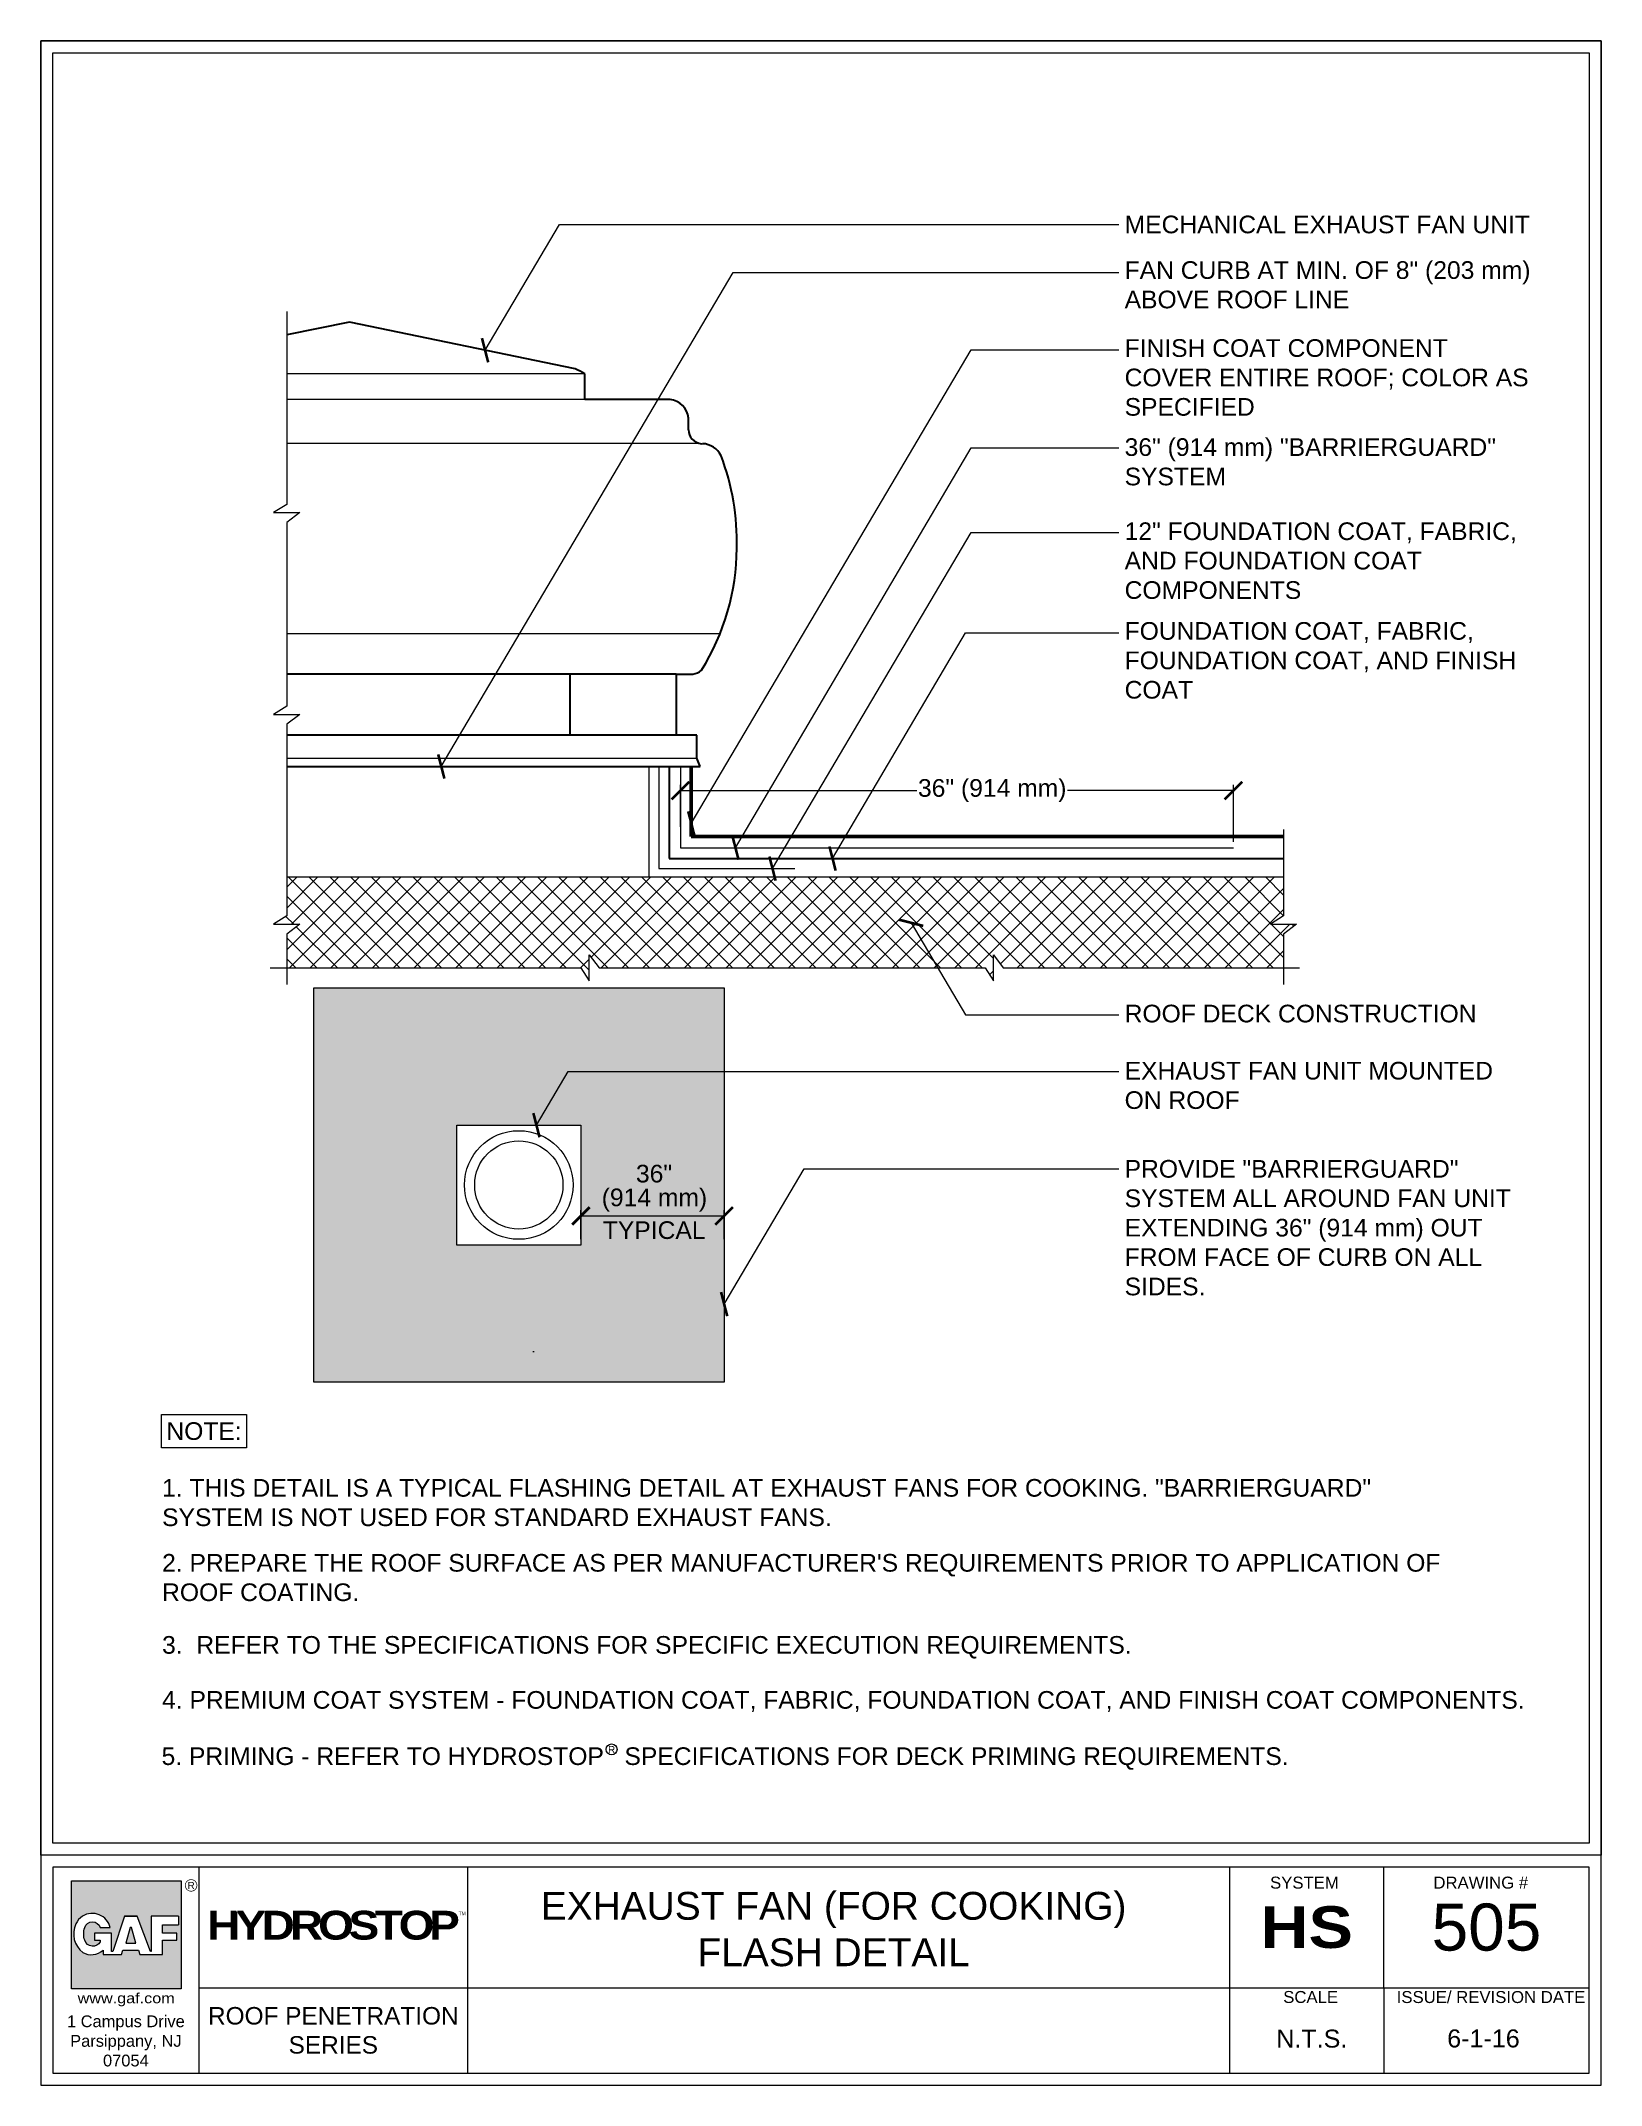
# Model space of a CAD drawing. Header units: inches. Extents: x 14.5 to 80.8, y 24.5 to 111.4.
import ezdxf
from ezdxf.enums import TextEntityAlignment as Align

# ---------------------------------------------------------------- set-up
doc = ezdxf.new("R2010")
doc.units = ezdxf.units.IN
doc.header["$MEASUREMENT"] = 0
doc.layers.get('0').update_dxf_attribs({"lineweight": 15})
doc.styles.add('ARCHQUIK', font='Archquik.shx', dxfattribs={"height": 0.1})
doc.styles.add('ARIAL', font='arial.ttf')
doc.styles.add('FONT', font='arial.ttf', dxfattribs={"height": 0.75})
doc.dimstyles.new('dIM-STYLE', dxfattribs={"dimtxt": 0.75, "dimasz": 0.75, "dimexe": 0.18, "dimexo": 0.0625, "dimgap": 0.09, "dimtad": 0, "dimtih": 1, "dimtoh": 1, "dimdec": 4, "dimzin": 0, "dimdsep": 46, "dimlunit": 4, "dimtxsty": 'FONT', "dimblk": 'ARCHTICK', "dimcen": 0, "dimclrd": 3, "dimclre": 3, "dimclrt": 256, "dimadec": 0, "dimazin": 0, "dimtfac": 1, "dimtdec": 4, "dimtofl": 0, "dimtmove": 0, "dimatfit": 3, "dimldrblk": 'ARCHTICK', "dimfxl": 1, "dimfrac": 2, "dimtolj": 1, "dimtzin": 0, "dimlwd": -1, "dimlwe": -1, "dimarcsym": 0})
doc.dimstyles.get("Standard").update_dxf_attribs({"dimscale": 0, "dimtxt": 0.75, "dimasz": 0.75, "dimexe": 0.2500000000000018, "dimexo": 0.0625, "dimgap": 0.09, "dimtad": 0, "dimdec": 5, "dimzin": 0, "dimdsep": 46, "dimlunit": 4, "dimtxsty": 'FONT', "dimcen": 0.09, "dimclrd": 256, "dimclre": 256, "dimclrt": 256, "dimadec": 0, "dimazin": 0, "dimtfac": 1, "dimtdec": 5, "dimtofl": 0, "dimtmove": 1, "dimatfit": 0, "dimfxl": 1, "dimfxlon": 1, "dimtolj": 1, "dimtzin": 0, "dimlwd": -1, "dimlwe": -1, "dimarcsym": 0})

# ---------------------------------------------------------------- blocks, each defined once
blk = doc.blocks.new('GAF_LOGO')
h = blk.add_hatch(color=242)
h.paths.add_polyline_path([(0.9999999843750018, 0.999999984375), (-0.01802111514781046, 0.999999984375), (-0.01802111514781046, -0.002743970513160665), (0.9999999843750018, -0.002743970513160499), (0.9999999843750018, 0.6710526210937502)])
edge = h.paths.add_edge_path(flags=16)
edge.add_line((0.3421052578125003, 0.5657894648437503), (0.2499999960937487, 0.5657894648437503))
edge.add_arc((0.1776315761718745, 0.542763149414063), 0.075943396054273, 17.65012421993013, 162.3498757800698)
edge.add_arc((0.2913533789062498, 0.5065789394531254), 0.1952830184252751, 162.3498757800698, 197.65012421993)
edge.add_arc((0.1804031326795207, 0.4712765883809845), 0.07885186654145789, 197.65012421993, 331.9610179646004)
edge.add_line((0.2499999960937487, 0.4342105195312511), (0.2499999960937487, 0.4473684140625002))
edge.add_line((0.2499999960937487, 0.4473684140625002), (0.1973684179687503, 0.4473684140625003))
edge.add_line((0.1973684179687503, 0.4473684140625003), (0.1973684179687503, 0.5131578867187501))
edge.add_line((0.1973684179687503, 0.5131578867187501), (0.3552631523437491, 0.5131578867187501))
edge.add_line((0.3552631523437491, 0.5131578867187501), (0.3552631523437491, 0.3421052578125003))
edge.add_line((0.3552631523437491, 0.3421052578125003), (0.3672600561810685, 0.3421052578125003))
edge.add_line((0.3672600561810685, 0.3421052578125003), (0.473684203125, 0.6710526210937502))
edge.add_line((0.473684203125, 0.6710526210937502), (0.5921052539062508, 0.6710526210937502))
edge.add_line((0.5921052539062508, 0.6710526210937502), (0.7168783917025898, 0.3421052578125004))
edge.add_line((0.7168783917025898, 0.3421052578125004), (0.7236841992187522, 0.3421052578125004))
edge.add_line((0.7236841992187522, 0.3421052578125004), (0.7236841992187522, 0.6710526210937502))
edge.add_line((0.7236841992187522, 0.6710526210937502), (0.9757096308521137, 0.6710526210937502))
edge.add_line((0.9757096308521137, 0.6710526210937502), (0.9757096308521139, 0.5921052539062504))
edge.add_line((0.9757096308521139, 0.5921052539062504), (0.828947355468749, 0.5921052539062504))
edge.add_line((0.828947355468749, 0.5921052539062504), (0.828947355468749, 0.5131578867187501))
edge.add_line((0.828947355468749, 0.5131578867187501), (0.9619798181352781, 0.5131578867187501))
edge.add_line((0.9619798181352781, 0.5131578867187501), (0.9619798181352782, 0.4473684140625002))
edge.add_line((0.9619798181352782, 0.4473684140625002), (0.8289473554687489, 0.4473684140625003))
edge.add_line((0.8289473554687489, 0.4473684140625003), (0.828947355468749, 0.3157894687500002))
edge.add_line((0.828947355468749, 0.3157894687500002), (0.6184210429687518, 0.3157894687500003))
edge.add_line((0.6184210429687518, 0.3157894687500003), (0.6052631484375013, 0.35526315234375))
edge.add_line((0.6052631484375013, 0.35526315234375), (0.4605263085937495, 0.3552631523437498))
edge.add_line((0.4605263085937495, 0.3552631523437498), (0.4473684140624989, 0.3157894687500002))
edge.add_line((0.4473684140624989, 0.3157894687500002), (0.2763157851562497, 0.3157894687500002))
edge.add_line((0.2763157851562497, 0.3157894687500002), (0.2763157851562497, 0.3552631523437499))
edge.add_arc((0.1671059236527185, 0.4777867589039027), 0.1641305212753787, 240.8042829104425, 311.71180968469173, ccw=False)
edge.add_arc((0.2222038028843561, 0.5072653279140215), 0.2193476823067968, 155.1482085443663, 231.9615675140741, ccw=False)
edge.add_arc((0.1895668580481229, 0.5197191371257442), 0.1845148081401703, 124.71226100437019, 154.3980145931274, ccw=False)
edge.add_arc((0.1751212575285651, 0.5254602239943656), 0.171785051789476, 13.577812998885406, 121.84091426695329, ccw=False)
h.paths.add_polyline_path([(0.5263157812499983, 0.5657894648437498), (0.5394736757812488, 0.5657894648437498), (0.5789473593750003, 0.421052625), (0.4868420976562504, 0.421052625)], flags=0)
at = {"color": 242}
for p, q in [((0.9757096308521138, 0.6710526210937502), (0.9757096308521138, 0.5921052539062504)), ((0.5263157812499983, 0.5657894648437498), (0.4868420976562504, 0.421052625)), ((0.4868420976562504, 0.421052625), (0.5789473593750003, 0.421052625)), ((0.5394736757812488, 0.5657894648437498), (0.5263157812499983, 0.5657894648437498)), ((0.5789473593750003, 0.421052625), (0.5394736757812488, 0.5657894648437498))]:
    blk.add_line(p, q, dxfattribs=at)
for points in [[(0.9999999843750018, 0.6710526210937502), (0.9999999843750019, -0.00274397051316061), (-0.01802111514781046, -0.00274397051316061), (-0.01802111514781046, 0.999999984375), (0.9999999843750018, 0.999999984375), (0.9999999843750018, 0.6710526210937502)], [(0.9757096308521138, 0.6710526210937502), (0.7236841992187522, 0.6710526210937502), (0.7236841992187522, 0.3421052578125003), (0.7168783917025898, 0.3421052578125003), (0.5921052539062508, 0.6710526210937502), (0.4736842031249999, 0.6710526210937502), (0.5921052539062508, 0.6710526210937502)]]:
    blk.add_lwpolyline(points, dxfattribs=at)
at = {"const_width": 0.006578947265625}
blk.add_lwpolyline([(1.146718681227561, 0.9569249246062017, 0.9999999999999999), (1.038984530952376, 0.9569249246062017, 0.9999999999999999)], format="xyb", close=True, dxfattribs=at)
at = {"color": 242}
for points in [[(0.4736842031249999, 0.6710526210937502), (0.3672600561810686, 0.3421052578125003), (0.3552631523437491, 0.3421052578125003), (0.3552631523437491, 0.5131578867187501), (0.1973684179687503, 0.5131578867187501), (0.1973684179687503, 0.4473684140625003), (0.2499999960937487, 0.4473684140625003), (0.2499999960937487, 0.4342105195312511, -0.6638381309650001), (0.1052631562500004, 0.4473684140625003, -0.1552561087471992), (0.1052631562500004, 0.5657894648437503, -0.7312178527831996), (0.2499999960937487, 0.5657894648437503), (0.3421052578125003, 0.5657894648437503, 0.5109723306082545), (0.08449389586529144, 0.6713944055155814, 0.1302578243974809), (0.02316816522774692, 0.599451122242597, 0.172358814401925)], [(0.08704397350846876, 0.3345076182265967, 0.3196577466454945), (0.2763157851562497, 0.3552631523437499), (0.2763157851562497, 0.3157894687500002), (0.4473684140624989, 0.3157894687500002), (0.4605263085937494, 0.3552631523437499), (0.6052631484375013, 0.3552631523437499), (0.6184210429687518, 0.3157894687500002), (0.828947355468749, 0.3157894687500002), (0.828947355468749, 0.4473684140625003), (0.9619798181352781, 0.4473684140625003), (0.9619798181352781, 0.5131578867187501), (0.828947355468749, 0.5131578867187501), (0.828947355468749, 0.5921052539062504), (0.9757096308521139, 0.5921052539062504)]]:
    blk.add_lwpolyline(points, format="xyb", dxfattribs=at)
blk.add_arc((0.222203802884356, 0.5072653279140215), 0.2193476823067967, 155.1482085443668, 231.9615675140741, dxfattribs=at)
at = {"style": 'ARIAL'}
blk.add_text('R', height=0.06578947265625, dxfattribs=at).set_placement((1.092851606089969, 0.956924924606203), align=Align.MIDDLE)
at = {"style": 'ARIAL', "width": 1.133105524367421}
blk.add_text('www.gaf.com', height=0.09481817704846432, dxfattribs=at).set_placement((0.03995709321242522, -0.1363967728893486), (0.9407297751728345, -0.1363967728893486), align=Align.FIT)
blk = doc.blocks.new('HydroStop')
at = {"color": 174, "linetype": 'Continuous', "style": 'ARIAL'}
blk.add_text('TM', height=0.07930227829834807, dxfattribs=at).set_placement((6.460029172047104, 0.5633620407934359))
at = {"lineweight": -2, "insert": (0.9349556855740957, 0.6638381548218604), "char_height": 0.633319658458992, "width": 5.94393791725881, "attachment_point": 1, "style": 'ARCHQUIK'}
blk.add_mtext('{\\fArial Black|b0|i0|c0|p34;\\T0.85;\\C154;HYDRO\\C132;STOP}', dxfattribs=at)
blk = doc.blocks.new('_ArchTick')
at = {"color": 0, "linetype": 'ByBlock', "const_width": 0.15}
blk.add_lwpolyline([(-0.5, -0.5), (0.5, 0.5)], dxfattribs=at)
blk = doc.blocks.new('*D14')
at = {"transparency": 16777216}
for p, q in [((41.67379035840742, 77.98093980626464), (41.67379035840742, 79.77697365918388)), ((41.67379035840742, 79.52697365918388), (51.72028319786747, 79.52697365918388)), ((65.17397972567278, 79.52697365918388), (58.12947828654413, 79.52697365918388)), ((65.17397972567278, 77.35131248736926), (65.17397972567278, 79.77697365918388))]:
    blk.add_line(p, q, dxfattribs=at)
at = {"layer": 'Defpoints', "color": 0, "transparency": 16777216}
for p in [(41.67379035840742, 79.52697365918388), (41.67379035840742, 77.73093980626464), (65.17397972567278, 77.10131248736926)]:
    blk.add_point(p, dxfattribs=at)
at = {"transparency": 16777216, "xscale": 0.75, "yscale": 0.75, "zscale": 0.75, "rotation": 180}
blk.add_blockref('_ArchTick', (41.67379035840742, 79.52697365918388), dxfattribs=at)
at = {"transparency": 16777216, "xscale": 0.75, "yscale": 0.75, "zscale": 0.75}
blk.add_blockref('_ArchTick', (65.17397972567278, 79.52697365918388), dxfattribs=at)
at = {"transparency": 16777216, "insert": (54.9248807422058, 79.52697365918388), "char_height": 0.75, "attachment_point": 5, "style": 'FONT'}
blk.add_mtext('\\A1;36" (914 mm)', dxfattribs=at)

msp = doc.modelspace()

# ---------------------------------------------------------------- hatches: boundary and pattern name
at = {"lineweight": 15}
h = msp.add_hatch(dxfattribs=at)
h.set_pattern_fill('ANSI37', color=256, scale=5)
h.set_pattern_definition([(45, (0, -0.7879613535284875), (-0.4419417382415922, 0.4419417382415922), []), (135, (0, -0.7879613535284875), (-0.4419417382415922, -0.4419417382415922), [])])
h.paths.add_polyline_path([(60.30307591262579, 75.86146009688842), (24.94067980309383, 75.86146009688842), (24.94067980309383, 74.20418214876159), (24.37977516849622, 73.8536167521381), (25.48989892447065, 73.8536167521381), (24.94067980309381, 73.43293827618989), (24.94067980309383, 71.9935552208091), (37.44417894933214, 71.9935552208091), (37.79474434595565, 71.44433609943226), (37.79474434595565, 72.55445985540669), (38.21542282190386, 71.9935552208091), (54.62633060722783, 71.9935552208091), (54.97689600385135, 71.44433609943226), (54.97689600385135, 72.55445985540669), (55.39757447979957, 71.9935552208091), (60.30307591262579, 71.9935552208091)])
h.paths.add_polyline_path([(60.55307591262579, 75.86146009688842), (60.30307591262579, 75.86146009688842), (60.30307591262579, 71.9935552208091), (60.55307591262579, 71.9935552208091)])
h.paths.add_polyline_path([(67.31242864507615, 75.86146009688842), (60.55307591262579, 75.86146009688842), (60.55307591262579, 71.9935552208091), (67.31242864507615, 71.9935552208091), (67.31242864507618, 73.43293827618989), (67.86164776645299, 73.8536167521381), (66.75152401047856, 73.8536167521381), (67.31242864507615, 74.20418214876157)])
h = msp.add_hatch()
h.set_pattern_fill('AR-SAND', color=256, scale=20)
h.set_pattern_definition([(37.50000000000001, (0, -0.7879613535284875), (-1.259867162192163, 38.53647538026317), [0, -30.4, 0, -34, 0, -32.5]), (7.499999999999999, (0, -0.7879613535284875), (35.39553410535454, 56.4429213045948), [0, -16.4, 0, -27.4, 0, -10.5]), (327.5, (-24.6, -0.7879613535284875), (62.2828372350299, 0.1131810707392988), [0, -10, 0, -36, 0, -47]), (317.5, (-24.6, -0.7879613535284875), (60.12253209144588, 17.55351129868499), [0, -5, 0, -23.6, 0, -27])])
h.paths.add_polyline_path([(43.53233133736035, 71.15219826891268), (26.08586009873061, 71.15219826891268), (26.08586009873061, 54.38348679708839), (43.53233133736035, 54.38348679708839)])
h.paths.add_polyline_path([(37.44425685275361, 65.30944165852094), (37.44425685275361, 60.21455789425935), (32.17409039018027, 60.21455789425935), (32.17409039018027, 65.30944165852094)], flags=16)
h.paths.add_polyline_path([(37.11125867767203, 62.7678035812898, -1), (32.49540305204107, 62.7678035812898, -1)], flags=0)
h.paths.add_polyline_path([(36.67881678508157, 62.7678035812898, -1), (32.92784494463153, 62.7678035812898, -1)], flags=0)
at = {"lineweight": 13}
h = msp.add_hatch(dxfattribs=at)
h.set_pattern_fill('AR-SAND', color=256, scale=0.25)
h.set_pattern_definition([(37.50000000000001, (0, -0.7879613535284875), (-0.01574833952740204, 0.4817059422532897), [0, -0.38, 0, -0.425, 0, -0.40625]), (7.499999999999999, (0, -0.7879613535284875), (0.4424441763169318, 0.7055365163074351), [0, -0.205, 0, -0.3425, 0, -0.13125]), (327.5, (-0.3075, -0.7879613535284875), (0.7785354654378738, 0.001414763384241235), [0, -0.125, 0, -0.45, 0, -0.5875]), (317.5, (-0.3075, -0.7879613535284875), (0.7515316511430734, 0.2194188912335623), [0, -0.0625, 0, -0.295, 0, -0.3375])])
h.paths.add_polyline_path([(43.53233133736035, 71.15219826891268), (26.08586009873061, 71.15219826891268), (26.08586009873061, 54.38348679708839), (43.53233133736035, 54.38348679708839)])
h.paths.add_polyline_path([(37.44425685275361, 65.30944165852094), (37.44425685275361, 60.21455789425935), (32.17409039018027, 60.21455789425935), (32.17409039018027, 65.30944165852094)], flags=16)
h.paths.add_polyline_path([(37.11125867767203, 62.7678035812898, -1), (32.49540305204107, 62.7678035812898, -1)], flags=0)
h.paths.add_polyline_path([(36.67881678508157, 62.7678035812898, -1), (32.92784494463153, 62.7678035812898, -1)], flags=0)

# ---------------------------------------------------------------- linework, layer by layer
for p, q in [((24.94067980309383, 99.89182934313376), (24.94067980309383, 91.68859906214377)), ((37.61342013940447, 97.23273450511489), (24.94067980309383, 97.23273450511489)), ((37.61342013940447, 96.14754095463344), (24.94067980309383, 96.14754095463346)), ((42.5317973601349, 94.28054129789116), (24.94067980309383, 94.28054129789115)), ((42.57271576927851, 94.26887255003652), (42.60764422119006, 94.26887255003652)), ((24.94067980309383, 91.68859906214377), (24.37977516849622, 91.33803366552027)), ((24.37977516849622, 91.33803366552027), (25.48989892447065, 91.33803366552027)), ((25.48989892447065, 91.33803366552027), (24.94067980309383, 90.91735518957206)), ((24.94067980309383, 90.91735518957206), (24.94067980309383, 83.11736743272942)), ((24.94067980309383, 86.2082934245625), (43.36174147860773, 86.2082934245625)), ((24.94067980309383, 83.11736743272942), (24.37977516849622, 82.76680203610593)), ((24.37977516849622, 82.76680203610593), (25.48989892447065, 82.76680203610593)), ((25.48989892447065, 82.76680203610593), (24.94067980309383, 82.34612356015772)), ((24.94067980309383, 82.34612356015772), (24.94067980309383, 74.20418214876159)), ((24.94067980309383, 80.9029482627821), (42.37554343192424, 80.9029482627821)), ((40.74939115194077, 80.55238286615858), (40.74939115194077, 76.21232879686599)), ((41.67379035840742, 80.55238286615858), (41.67379035840742, 77.10131248736926)), ((67.31242864507618, 77.87632243517771), (67.31242864507614, 74.20418214876156)), ((41.67379035840742, 77.10131248736926), (65.17397972567278, 77.10131248736926)), ((24.94067980309383, 75.86146009688842), (67.31250654849765, 75.86146009688842)), ((40.74939115194077, 76.21232879686599), (46.53558613852317, 76.21232879686599)), ((24.94067980309383, 74.20418214876159), (24.37977516849622, 73.8536167521381)), ((24.37977516849622, 73.8536167521381), (25.48989892447065, 73.8536167521381)), ((25.48989892447065, 73.8536167521381), (24.94067980309383, 73.43293827618989)), ((67.31242864507618, 74.20418214876159), (66.75152401047856, 73.8536167521381)), ((66.75152401047856, 73.8536167521381), (67.86164776645299, 73.8536167521381)), ((67.86164776645299, 73.8536167521381), (67.31242864507618, 73.43293827618989)), ((24.94067980309383, 73.43293827618989), (24.94067980309383, 71.28582575946808)), ((67.31242864507618, 73.43293827618989), (67.31242864507618, 71.28228470743142)), ((37.79474434595565, 71.44433609943226), (37.79474434595565, 72.55445985540669)), ((37.79474434595565, 72.55445985540669), (38.21542282190386, 71.9935552208091)), ((54.97689600385135, 71.44433609943226), (54.97689600385135, 72.55445985540669)), ((54.97689600385135, 72.55445985540669), (55.39757447979957, 71.9935552208091)), ((24.23954900984683, 71.9935552208091), (37.44417894933213, 71.9935552208091)), ((37.44417894933214, 71.9935552208091), (37.79474434595565, 71.44433609943226)), ((38.21542282190386, 71.9935552208091), (54.62633060722783, 71.9935552208091)), ((54.62633060722783, 71.9935552208091), (54.97689600385135, 71.44433609943226)), ((55.39757447979957, 71.9935552208091), (67.98861006912603, 71.9935552208091)), ((37.44425685275361, 60.46455789425935), (37.44425685275361, 61.7032222956624)), ((43.53233133736035, 60.46455789425935), (43.53233133736035, 61.7032222956624)), ((37.44425685275361, 61.4532222956624), (43.53233133736035, 61.4532222956624)), ((21.20705469467076, 33.78611375226865), (21.20705469467076, 25.02717102045245)), ((32.6318562415896, 25.02717102045245), (32.6318562415896, 33.78611375226865)), ((71.56792847675739, 28.65521179804592), (71.56792847675739, 33.78611375226865))]:
    msp.add_line(p, q)
at = {"lineweight": 30}
for p, q in [((27.60163448012401, 99.4381278496417), (24.94067980309383, 98.89740072314771)), ((37.2050139644921, 97.44277196649838), (27.60163448012401, 99.4381278496417)), ((37.61342013940447, 96.14754095463344), (37.61342013940447, 97.23273450511489)), ((41.23073197434263, 96.14754095463344), (37.61342013940447, 96.14754095463344)), ((42.01253808060345, 94.8639786906232), (42.01253808060346, 95.35406610051797)), ((41.48744442714469, 84.47871530834183), (24.94067980309383, 84.47871530834183)), ((36.96757398104657, 84.47871530834183), (36.96757398104657, 81.88453137332792)), ((41.48736663549234, 84.4787930999942), (42.19923804627769, 84.4787930999942)), ((41.48744442714469, 84.4787930999942), (41.48744442714469, 81.88460916498029)), ((42.37554343192424, 81.88453137332792), (24.94067980309383, 81.88453137332792)), ((42.37554343192424, 80.9029482627821), (42.37554343192424, 81.88453137332792)), ((42.51576959057364, 80.55238286615858), (42.37554343192424, 80.9029482627821)), ((24.94067980309383, 80.55238286615858), (42.51576959057364, 80.55238286615858)), ((41.2009882802553, 80.55238286615858), (41.2009882802553, 76.6392546376609)), ((41.2009882802553, 76.6392546376609), (67.31242864507618, 76.63925463766077))]:
    msp.add_line(p, q, dxfattribs=at)
at = {"lineweight": 50}
for p, q in [((42.13599041089819, 80.55238286615858), (42.13599041089819, 77.5784197514692)), ((42.13599041089819, 77.5784197514692), (67.31242864507618, 77.57841975146907))]:
    msp.add_line(p, q, dxfattribs=at)
at = {"linetype": 'Continuous'}
for p, q in [((65.01569888488676, 33.78611375226865), (65.01569888488676, 25.02717102045245)), ((21.20705469467076, 28.65521179804592), (80.29722166968178, 28.65521179804592)), ((71.56792847675739, 28.65521179804592), (71.56792847675739, 25.02717102045245))]:
    msp.add_line(p, q, dxfattribs=at)
for points in [[(14.49001371606128, 111.3851559938448), (14.49001371606128, 24.51839938696503), (80.80599330317555, 24.51839938696503), (80.80599330317555, 111.3851559938448)], [(14.49001371606128, 111.3851559938448), (80.80599330317555, 111.3851559938448), (80.80599330317555, 34.29488538575606), (14.49001371606128, 34.29488538575606)], [(14.99878534955506, 110.8763843603538), (80.29722166968178, 110.8763843603538), (80.29722166968178, 34.80365701925211), (14.99878534955506, 34.80365701925211)], [(80.80599330317555, 34.29488538575606), (14.49001371606128, 34.29488538575606), (14.49001371606128, 24.51839938696503), (80.80599330317555, 24.51839938696503)], [(80.29722166968178, 33.78611375226865), (14.99878534954415, 33.78611375226865), (14.99878534954415, 25.02717102045245), (80.29722166968178, 25.02717102045245)]]:
    msp.add_lwpolyline(points, close=True, dxfattribs=at)
for points in [[(24.94067980309383, 75.86146009688842), (40.35152483206588, 75.86146009688842), (40.35152483206588, 80.55238286615858), (24.94067980309383, 80.55238286615858)], [(26.08586009873061, 71.15219826891268), (43.53233133736035, 71.15219826891268), (43.53233133736035, 54.38348679708839), (26.08586009873061, 54.38348679708839)], [(32.17409039018027, 65.30944165852094), (37.44425685275361, 65.30944165852094), (37.44425685275361, 60.21455789425935), (32.17409039018027, 60.21455789425935)], [(19.6212313395464, 53.01576233960714), (23.23017247385826, 53.01576233960714), (23.23017247385826, 51.59477591500218), (19.6212313395464, 51.59477591500218)]]:
    msp.add_lwpolyline(points, close=True)
for radius in [2.307927812815478, 1.875485920225017]:
    msp.add_circle((34.80333086485655, 62.7678035812898), radius)
msp.add_circle((38.74800003648841, 38.78569629170019), 0.2317057053845815, dxfattribs=at)
at = {"lineweight": 30}
for centre, radius, start, end in [((36.48791636906141, 95.54633524130429), 2.027486427584009, 56.28083249781336, 69.28694438757417), ((41.14718119995178, 95.28332696222385), 0.8682433740477393, 4.673288229040166, 84.47790093223796), ((42.61237816353221, 94.86740976008086), 0.5998498956619062, 180.3277267738699, 266.2088066758727), ((42.57735035656742, 93.35220264645568), 0.9171703387946408, 26.08232104984548, 88.10719310417979), ((33.65990250690472, 90.06994656421875), 10.41509570022006, 358.6418023089532, 20.72368266959448), ((34.05936347341549, 89.9134608699784), 10.01311651535395, 328.2347643491788, 359.4828248895711), ((42.12436358087714, 85.15835874886189), 0.6836780358399467, 276.2874817520243, 310.9712737092884)]:
    msp.add_arc(centre, radius, start, end, dxfattribs=at)

# ---------------------------------------------------------------- block references
at = {"xscale": 0.75, "yscale": 0.75, "zscale": 0.75, "rotation": 180}
msp.add_blockref('_ArchTick', (37.44425685275361, 61.4532222956624), dxfattribs=at)
for name, p, xscale, yscale, zscale in [('_ArchTick', (43.53233133736035, 61.4532222956624), 0.75, 0.75, 0.75), ('HydroStop', (19.74687504737987, 30.64248056082877), 1.934332076455829, 1.934332076455829, 1.934332076455829)]:
    msp.add_blockref(name, p, dxfattribs=dict(xscale=xscale, yscale=yscale, zscale=zscale))
at = {"linetype": 'Continuous', "xscale": 4.578944701403998, "yscale": 4.578944701396722, "zscale": 4.578944701398359}
msp.add_blockref('GAF_LOGO', (15.87060638633879, 28.62272093202319), dxfattribs=at)

# ---------------------------------------------------------------- texts
at = {"linetype": 'Continuous'}
for s, height, style, p in [('5. PRIMING - REFER TO HYDROSTOP   SPECIFICATIONS FOR DECK PRIMING REQUIREMENTS.', 0.75, 'FONT', (19.62001030927161, 38.12187433125209)), ('N.T.S.', 0.7631574502330598, 'ARIAL', (66.99815271592591, 26.11325017496029)), ('6-1-16', 0.7631574502330598, 'ARIAL', (74.26414294412801, 26.12102215814912))]:
    msp.add_text(s, height=height, dxfattribs=dict(at, style=style)).set_placement(p)
at = {"linetype": 'Continuous', "ltscale": 0.6, "style": 'FONT'}
msp.add_text('R', height=0.3, dxfattribs=at).set_placement((38.59844366349887, 38.6260310438241))
at = {"style": 'ARIAL'}
for s, p in [('SYSTEM', (68.19558099794061, 33.12265175710945)), ('DRAWING #', (75.69039278614467, 33.12265175710945)), ('SCALE', (68.45888497711051, 28.26339685077483)), ('ISSUE/ REVISION DATE', (76.12673907382349, 28.2711688339673))]:
    msp.add_text(s, height=0.5087716334887066, dxfattribs=at).set_placement(p, align=Align.MIDDLE)
for s, insert, char_height, width, attachment_point, style in [('MECHANICAL EXHAUST FAN UNIT', (60.55307591262579, 103.9597324821898), 0.75, 17.1364246745373, 1, 'FONT'), ('FAN CURB AT MIN. OF 8" (203 mm) ABOVE ROOF LINE', (60.55307591262579, 102.021888743994), 0.75, 17.84752905317265, 1, 'FONT'), ('FINISH COAT COMPONENT COVER ENTIRE ROOF; COLOR AS SPECIFIED', (60.55307591262579, 98.70820777899202), 0.75, 17.1364246745373, 1, 'FONT'), ('36" (914 mm) "BARRIERGUARD" SYSTEM', (60.55307591262579, 94.49903387236158), 0.75, 17.1364246745373, 1, 'FONT'), ('12" FOUNDATION COAT, FABRIC, AND FOUNDATION COAT COMPONENTS', (60.55307591262579, 90.92459664793536), 0.75, 17.1364246745373, 1, 'FONT'), ('FOUNDATION COAT, FABRIC, FOUNDATION COAT, AND FINISH COAT', (60.55307591262579, 86.687229174579), 0.75, 17.1364246745373, 1, 'FONT'), ('ROOF DECK CONSTRUCTION', (60.55307591262579, 70.42833434694724), 0.75, 17.1364246745373, 1, 'FONT'), ('EXHAUST FAN UNIT MOUNTED ON ROOF', (60.55307591262579, 68.0004883965026), 0.75, 17.1364246745373, 1, 'FONT'), ('PROVIDE "BARRIERGUARD" SYSTEM ALL AROUND FAN UNIT EXTENDING 36" (914 mm) OUT FROM FACE OF CURB ON ALL SIDES.', (60.55307591262579, 63.83018794003438), 0.75, 17.1364246745373, 1, 'FONT'), ('ROOF PENETRATION SERIES', (26.91945546813018, 26.84119140924918), 0.7419714262123118, 11.42480154691884, 5, 'ARIAL'), ('1 Campus Drive\\PParsippany, NJ 07054', (18.10292002210745, 26.39340186921985), 0.5, 6.20826934512661, 5, 'ARIAL')]:
    msp.add_mtext(s, dxfattribs=dict(insert=insert, char_height=char_height, width=width, attachment_point=attachment_point, style=style))
at = {"char_height": 0.75, "attachment_point": 5, "style": 'FONT'}
for s, insert in [('\\A1;36"', (40.5510052114858, 63.2463375942537)), ('\\A1;(914 mm)', (40.56865291190394, 62.12836634095703)), ('\\A1;TYPICAL', (40.55772703850477, 60.84508577063974))]:
    msp.add_mtext(s, dxfattribs=dict(at, insert=insert))
at = {"linetype": 'Continuous'}
for s, insert, char_height, width, attachment_point, style in [('NOTE:', (21.42570190670187, 52.30526912730466), 0.75, 3.608941134311863, 5, 'FONT'), ('1. THIS DETAIL IS A TYPICAL FLASHING DETAIL AT EXHAUST FANS FOR COOKING. "BARRIERGUARD" SYSTEM IS NOT USED FOR STANDARD EXHAUST FANS.', (19.64190993783643, 50.27385033808731), 0.75, 54.625, 1, 'FONT'), ("2. PREPARE THE ROOF SURFACE AS PER MANUFACTURER'S REQUIREMENTS PRIOR TO APPLICATION OF ROOF COATING.", (19.64190993783643, 47.08776510940709), 0.75, 54.625, 1, 'FONT'), ('3.  REFER TO THE SPECIFICATIONS FOR SPECIFIC EXECUTION REQUIREMENTS.', (19.64190993783643, 43.59986916875119), 0.75, 54.625, 1, 'FONT'), ('4. PREMIUM COAT SYSTEM - FOUNDATION COAT, FABRIC, FOUNDATION COAT, AND FINISH COAT COMPONENTS.', (19.64190993783643, 41.26297872226588), 0.75, 58.3909838715424, 1, 'FONT'), ('EXHAUST FAN (FOR COOKING) FLASH DETAIL', (48.18350952815955, 31.14208659105088), 1.183652803665149, 28.42956344025924, 5, 'ARIAL'), ('{\\fArial Black|b0|i0|c0|p34;HS}', (68.29181368082207, 31.22066277515729), 1.770582097118444, 6.552229591870622, 5, 'ARIAL'), ('505', (75.93257507321958, 31.22066277515728), 2, 8.729293192924388, 5, 'ARIAL')]:
    msp.add_mtext(s, dxfattribs=dict(at, insert=insert, char_height=char_height, width=width, attachment_point=attachment_point, style=style))

# ---------------------------------------------------------------- dimensions: what is measured, and where the dimension line sits
dim = msp.add_linear_dim(base=(41.67379035840742, 79.52697365918388), p1=(65.17397972567278, 77.10131248736926), p2=(41.67379035840742, 77.73093980626464), text='36" (914 mm)', dimstyle='Standard', override={"dimscale": 1, "dimexe": 0.25, "dimexo": 0.25, "dimblk": 'ArchTick', "dimfxlon": 0})
dim.commit()
dim.dimension.update_dxf_attribs({"geometry": '*D14', "text_midpoint": (54.9248807422058, 79.52697365918388), "dimtype": 160})

# ---------------------------------------------------------------- leaders
for points in [[(33.37032730424751, 98.23952946212637), (36.53041741385516, 103.5848248808999), (60.30307591262579, 103.5848248808999)], [(31.5090893845049, 80.55238286615858), (43.9180903375626, 101.5422197522247), (60.30307591262579, 101.5422197522247)], [(42.13599041089819, 78.13066519000897), (54.03765603828344, 98.26234389132776), (60.30307591262579, 98.26234389132776)], [(44.01163889311374, 77.10131248736926), (54.03765603828344, 94.09945702423818), (60.30307591262579, 94.09945702423818)], [(45.58681579601875, 76.21232879686599), (54.03765603828344, 90.49380704156499), (60.30307591262579, 90.49380704156499)], [(48.13880365503046, 76.63925463766087), (53.79530242825888, 86.2324320385012), (60.30307591262579, 86.2324320385012)], [(51.48130198602406, 73.9087580998044), (53.79530242825888, 69.99462415618297), (60.30307591262579, 69.99462415618297)], [(35.55383826737642, 65.30944165852094), (36.90605134148211, 67.59671135638413), (60.30307591262579, 67.59671135638413)], [(43.53233133736035, 57.70538727114945), (46.92840055352292, 63.44984157256346), (60.30307591262579, 63.44984157256346)]]:
    msp.add_leader(points, dimstyle='dIM-STYLE', override={"dimgap": 0.09, "dimtad": 0, "dimclrd": 256})

doc.saveas('drawing.dxf')
